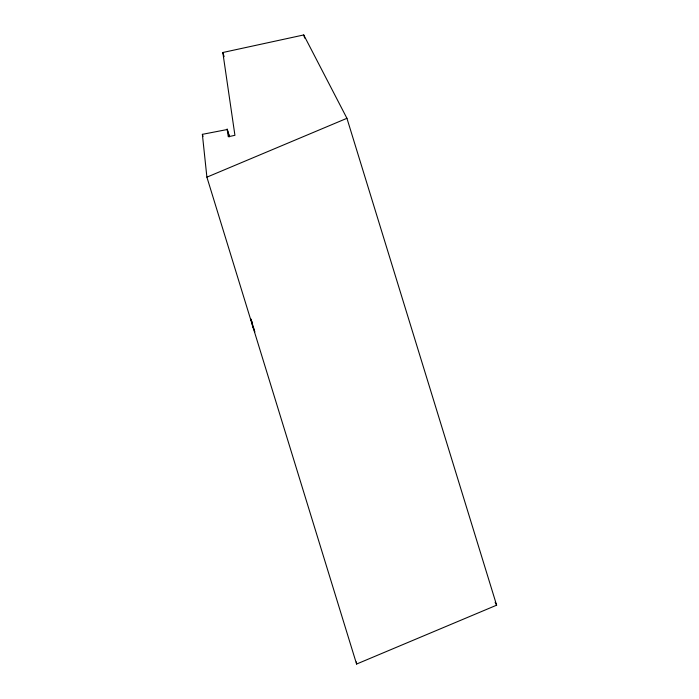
<?xml version="1.0" encoding="UTF-8"?>
<svg xmlns="http://www.w3.org/2000/svg" width="699" height="699" viewBox="0 0 699 699"><rect width="100%" height="100%" fill="white"/><g stroke="black" fill="none" stroke-linecap="round" stroke-linejoin="round"><path stroke-width="1.05" d="M346.94 118.306L496.631 605.185L356.586 664.05L206.895 177.162L346.94 118.306L303.733 34.95L222.824 52.504L234.925 135.309L228.276 136.751L227.131 128.965L229.377 136.27M206.895 177.162L202.369 134.339L227.192 129.533L229.438 136.829M254.917 331.911L252.68 326.398L251.465 320.579M495.119 602.276L496.631 605.185M252.47 324.266L253.982 329.08M303.733 34.95L304.694 38.078M222.824 52.504L224.108 56.671M202.369 134.339L203.016 136.427M251.684 321.383L252.339 323.803M251.055 319.207L251.719 321.689M356.359 661.909L356.586 664.05M250.915 319.137L251.072 320.649"/></g></svg>
